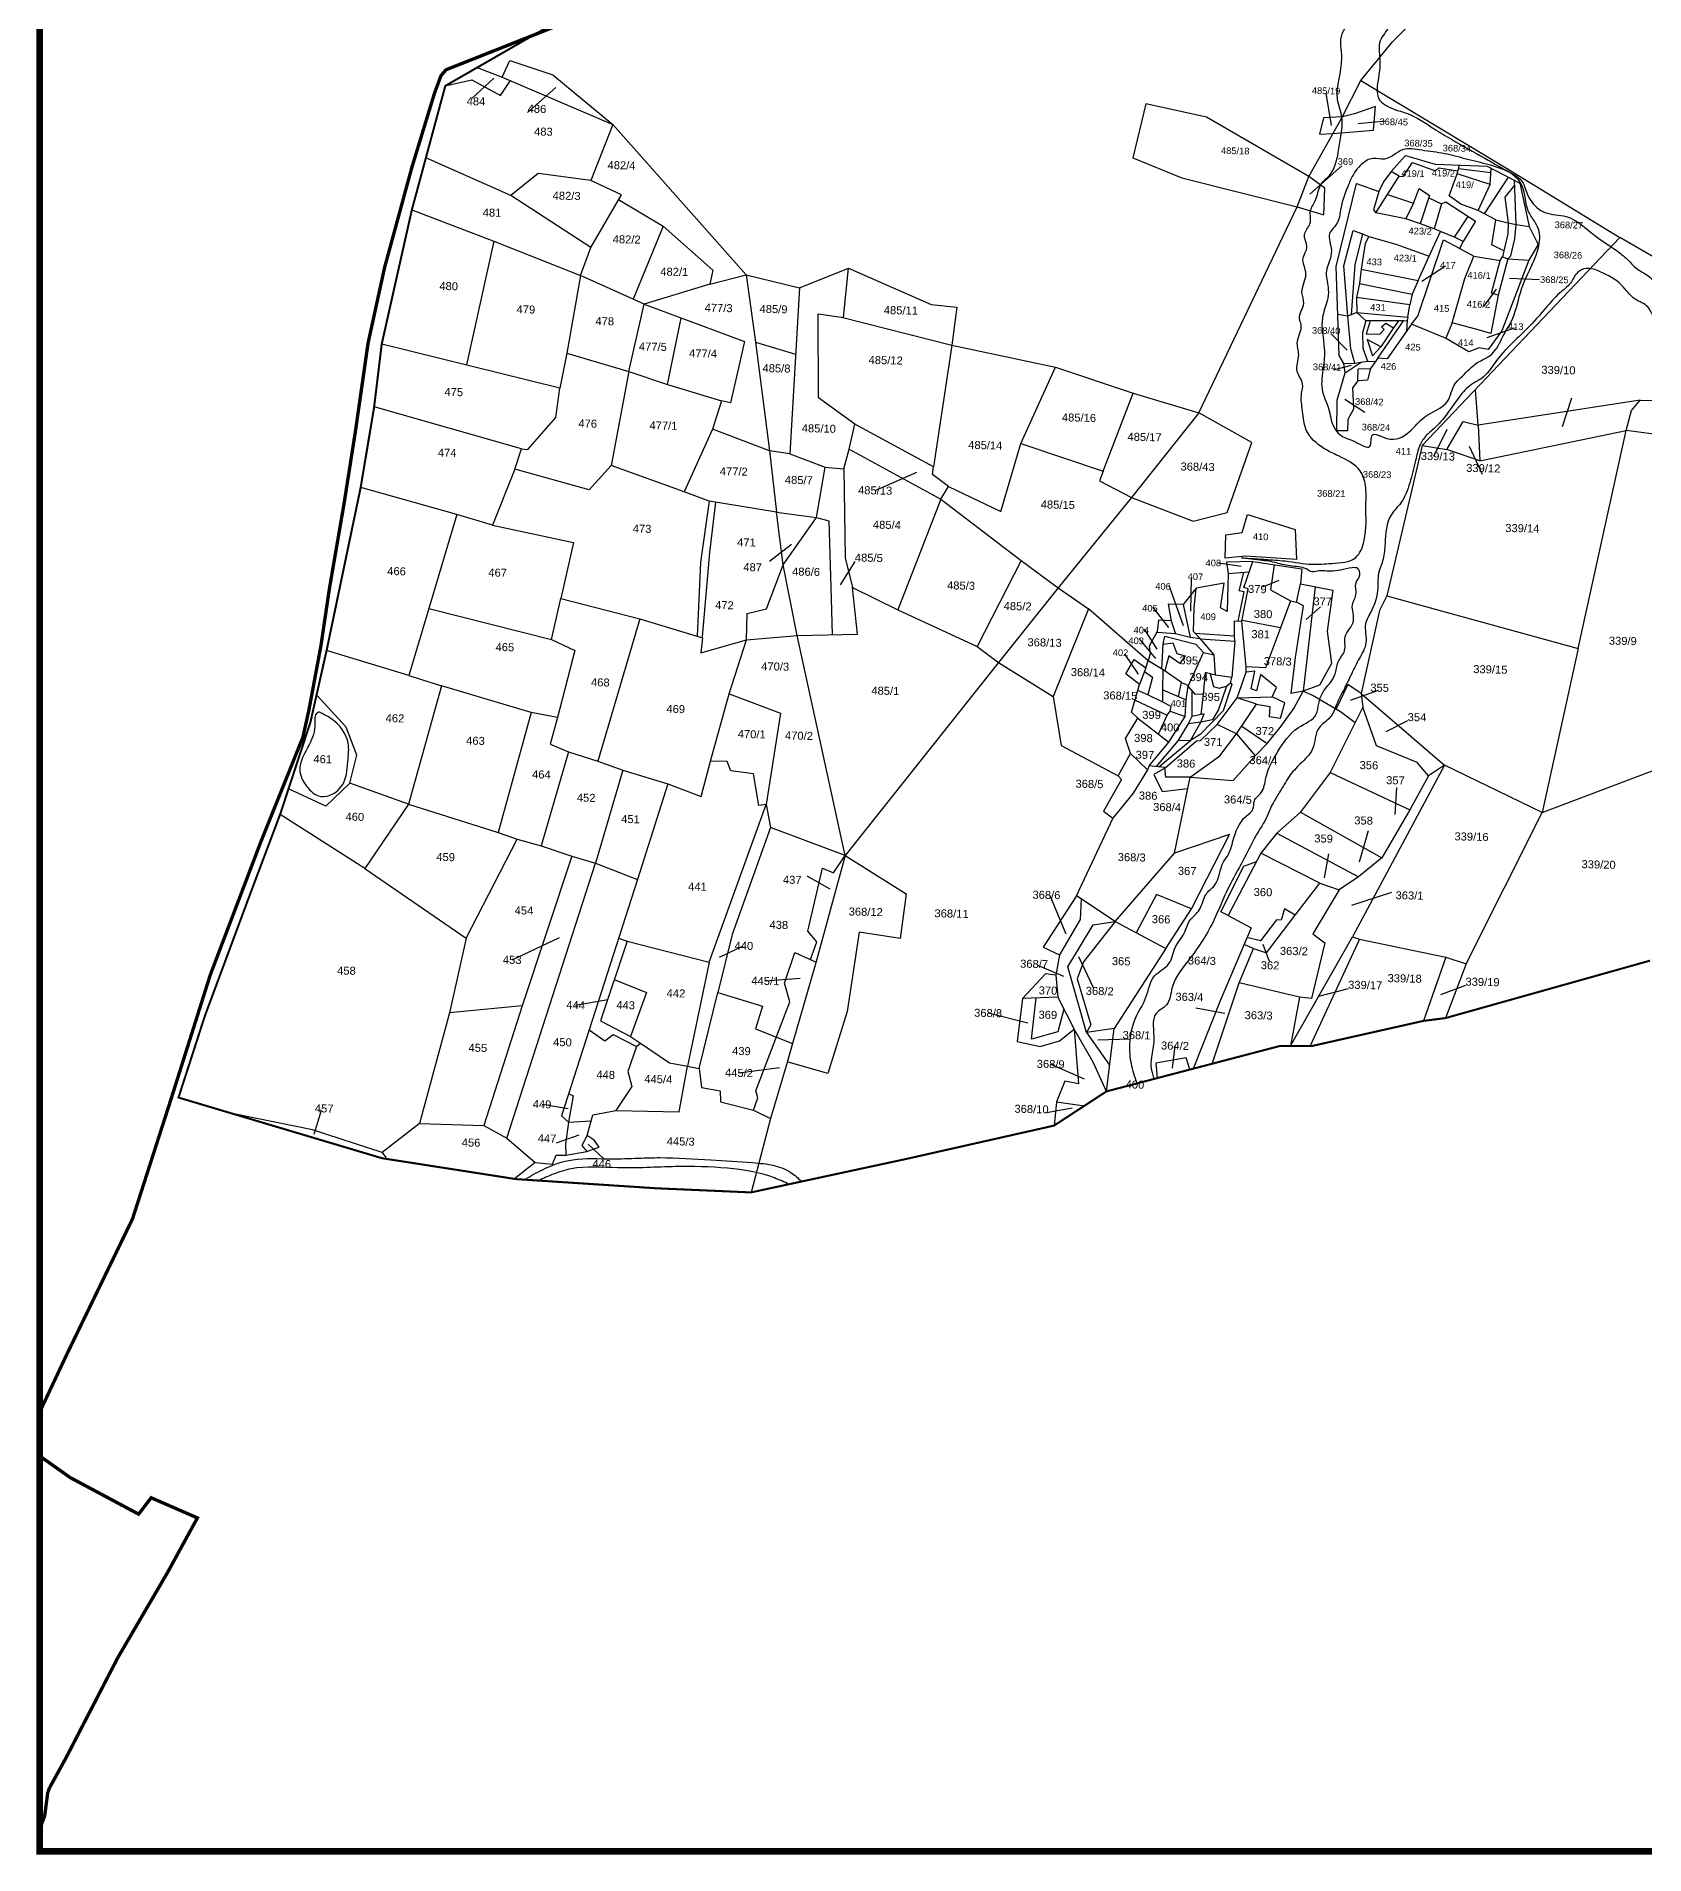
# Model space of a CAD drawing. Header units: millimetres. Extents: x 354375 to 360909, y 1837794 to 1846819.
# Drawn here: x 354375 to 356768, y 1837794 to 1840498 of the extents above; entities that cross this region are included whole.
import ezdxf
from ezdxf.enums import TextEntityAlignment as Align

# ---------------------------------------------------------------- set-up
doc = ezdxf.new("R2010")
doc.units = ezdxf.units.MM
for name, color, linetype in [('BND', 6, 'Continuous'), ('DIMENSION', 255, 'Continuous'), ('Plot', 7, 'Continuous'), ('ROADS', 50, 'Continuous'), ('STREAM', 130, 'Continuous')]:
    doc.layers.add(name, color=color, linetype=linetype)
doc.styles.get("Standard").update_dxf_attribs({"font": 'arial.ttf'})

msp = doc.modelspace()

# ---------------------------------------------------------------- linework, layer by layer
at = {"layer": 'BND', "lineweight": 30, "const_width": 3.03}
msp.add_lwpolyline([(356776, 1839123.5), (356471.5, 1839038), (356439, 1839033.9), (356272.8, 1838996.5), (356225.1, 1838996.5), (355966.9, 1838928.9), (355889.2, 1838878.1), (355670.2, 1838828.7), (355438.2, 1838778.7), (355298.1, 1838784.8), (355088.4, 1838798.5), (354889, 1838829.6), (354586.3, 1838919.8), (354625.6, 1839041.4), (354693.4, 1839223.9), (354737.4, 1839340.7), (354782.5, 1839477.7), (354806.7, 1839585), (354857.4, 1839827.4), (354877.4, 1839947.1), (354888.7, 1840040.7), (354933.5, 1840240.2), (354983.3, 1840424.7), (355339.4, 1840629.6)], dxfattribs=at)
at = {"layer": 'DIMENSION', "color": 0, "const_width": 10}
msp.add_lwpolyline([(354379.8, 1846813.9), (360903.6, 1846813.9), (360903.6, 1837798.6), (354379.8, 1837798.6)], close=True, dxfattribs=at)
at = {"layer": 'DIMENSION', "color": 0}
for points in [[(356345.4, 1840432.7), (356392.8, 1840490.1), (356431.5, 1840529.5), (356508.2, 1840588.4), (356619.4, 1840672.2)], [(356293.4, 1840414.1), (356301.3, 1840366)], [(356341.7, 1840368.7), (356382.1, 1840372.9)], [(356317.3, 1840305.6), (356269.8, 1840263.8)], [(356471.7, 1840156.7), (356436.4, 1840133.7)], [(356566.9, 1840138.5), (356611.3, 1840136.6)], [(356528.8, 1840096.5), (356547.5, 1840122.5)], [(356300.8, 1840056.5), (356325.3, 1840031.5)], [(356533.6, 1840050.5), (356574, 1840064.8)], [(356304.8, 1840002.5), (356331.6, 1840009.3)], [(356351.3, 1839939), (356321.7, 1839958.2)], [(356659, 1839960.3), (356645.4, 1839917.5)], [(356454, 1839873.9), (356474.1, 1839914)], [(356526.8, 1839846.5), (356507.4, 1839888.1)], [(356133.6, 1839715), (356167.3, 1839710.3)], [(356060, 1839681.8), (356081, 1839621.8)], [(356093.1, 1839692.2), (356092.1, 1839643.3)], [(356199.6, 1839679.4), (356224.3, 1839689.6)], [(356035.8, 1839649.4), (356059.2, 1839619.1)], [(356285.7, 1839649.7), (356264.4, 1839631)], [(356015.3, 1839602.7), (356040, 1839572.9)], [(356023.1, 1839616.8), (356042.1, 1839587)], [(355994.3, 1839579.1), (356014.2, 1839549.8)]]:
    msp.add_lwpolyline(points, dxfattribs=at)
at = {"layer": 'Plot'}
for points in [[(355030.5, 1840451.9), (355067.7, 1840437.9), (355079.1, 1840462.3), (355143.5, 1840441.3), (355232.4, 1840367.2), (355431.1, 1840143.7), (355510.1, 1840124.2), (355583.4, 1840153.8), (355706.1, 1840099.4), (355744.4, 1840095.7), (355737.2, 1840039), (355891.2, 1840006.1), (356006.9, 1839967.5), (356104.6, 1839938.4), (356004.3, 1839812.3), (355895, 1839677.9), (355806.2, 1839566.9), (355578.1, 1839280.1), (355534.7, 1839120.1), (355499.9, 1839000), (355491.9, 1838972.2), (355467.3, 1838888.7), (355438.2, 1838778.7)], [(354983.3, 1840424.7), (355022.6, 1840433.5), (355065.5, 1840410.5), (355080.3, 1840432.5)], [(355067.7, 1840437.9), (355232.4, 1840367.2)], [(355962.1, 1839851.4), (355956.8, 1839837.4), (356004.3, 1839812.3), (356096.2, 1839777.1), (356146.5, 1839790.3), (356183.6, 1839894.1), (356104.6, 1839938.4), (356250.7, 1840244.7), (356268.1, 1840289.7), (356317.5, 1840377.1), (356345.4, 1840432.7), (356562.5, 1840302.1), (356730.9, 1840199), (356436.8, 1839889.6), (356384.1, 1839666.3), (356373.3, 1839644.1), (356346.1, 1839520.7), (356348.5, 1839500.3), (356337.4, 1839477.9), (356300.1, 1839403.1), (356255.2, 1839343.9), (356220.7, 1839312.9), (356196.7, 1839283.4), (356148.4, 1839190.7), (356137.2, 1839195.9), (356171.6, 1839264.1), (356190.1, 1839270.8)], [(356268.1, 1840289.7), (356115.9, 1840378.2), (356025.5, 1840397.9), (356006.3, 1840317.5), (356079, 1840287.9), (356250.7, 1840244.7), (356290.7, 1840233), (356292.1, 1840272.8), (356268.1, 1840289.7)], [(356318.4, 1840378.8), (356289.8, 1840377.1), (356284, 1840352.7), (356304.4, 1840353.8), (356364.2, 1840358.8), (356367.5, 1840394.1), (356336.3, 1840382.9), (356318.4, 1840378.8)], [(355232.4, 1840367.2), (355199.7, 1840284), (355121.3, 1840294.6), (355080.8, 1840261.6), (354954.5, 1840317.9)], [(356411.9, 1840321.3), (356456, 1840308.1), (356533.6, 1840305.5), (356582.2, 1840280.1), (356596.3, 1840215.5), (356609.3, 1840188.7), (356595.5, 1840165.3), (356555.4, 1840060.4), (356535.3, 1840032.6), (356521.9, 1840035.1), (356506.3, 1840028.9), (356471.6, 1840049.6), (356420.9, 1840070.1), (356384.7, 1840018.5), (356371, 1840019.7), (356359.9, 1840004.2), (356355.3, 1839987.1), (356341.1, 1839986.2), (356341.6, 1840003.8), (356359.9, 1840004.2)], [(356390.5, 1840297.3), (356411.9, 1840321.3)], [(356320.5, 1840011.6), (356313.5, 1840023.8), (356308.7, 1840156.1), (356339.1, 1840279.5), (356372.3, 1840267.5), (356364.4, 1840240.3), (356367.9, 1840235.9), (356402.4, 1840290.6), (356390.5, 1840297.3), (356379.4, 1840281.9), (356372.3, 1840267.5)], [(356402.4, 1840290.6), (356408.8, 1840290), (356422.4, 1840310.7), (356456.9, 1840298.4), (356461.6, 1840302.9), (356490.1, 1840298.2)], [(356520.4, 1840239.1), (356494.3, 1840248.9), (356477.1, 1840261.4), (356489, 1840294.1)], [(356538.2, 1840278.2), (356489, 1840294.1), (356492.5, 1840306.9)], [(356491.1, 1840301.8), (356539.1, 1840296)], [(356546.6, 1840225.4), (356520.4, 1840239.1), (356538.2, 1840278.2), (356539.4, 1840302.4)], [(355199.8, 1840184.3), (355245.3, 1840262.7), (355199.7, 1840284)], [(356424, 1840250.1), (356432.5, 1840271.9), (356448, 1840261.7), (356433.8, 1840219.7)], [(356529.4, 1840234.4), (356565.5, 1840288.8)], [(356574.4, 1840277), (356559.8, 1840259.2), (356564.9, 1840221.1), (356576.7, 1840218.4)], [(356576.7, 1840218.4), (356574.2, 1840284.3)], [(354933.5, 1840240.2), (355055.4, 1840193.7), (355184.3, 1840142.9), (355199.8, 1840184.3), (355080.8, 1840261.6)], [(355241.2, 1840255.6), (355307.4, 1840216.2), (355262.8, 1840107.2), (355184.3, 1840142.9)], [(356385.2, 1840263.3), (356424, 1840250.1), (356412.7, 1840226.8)], [(356446.8, 1840258), (356465.4, 1840249.5), (356454.6, 1840211.9)], [(356465.4, 1840249.5), (356472.1, 1840252.2), (356516.3, 1840223.4), (356497.7, 1840193.4)], [(355307.4, 1840216.2), (355381.6, 1840150.4), (355376.7, 1840129.6), (355431.1, 1840143.7)], [(356326, 1840082), (356320.2, 1840157), (356334.2, 1840209.8), (356348.1, 1840204.4), (356357.6, 1840200.8), (356397.8, 1840189.3), (356447.4, 1840171.5), (356464, 1840207.9), (356454.6, 1840211.9), (356434.6, 1840219.4), (356412.7, 1840226.8), (356367.9, 1840235.9)], [(356485, 1840199.6), (356505.2, 1840230.6)], [(356558.5, 1840179.2), (356540.5, 1840188.3), (356546.6, 1840225.4), (356564.9, 1840221.1)], [(356564.9, 1840221.1), (356564.2, 1840204.5), (356558.5, 1840179.2), (356556.2, 1840170.4)], [(356564.3, 1840167.6), (356568.9, 1840171.9), (356574.8, 1840197.3), (356576.7, 1840218.4), (356596.3, 1840215.5)], [(355055.4, 1840193.7), (355014.6, 1840009.6)], [(356357.6, 1840200.8), (356351.9, 1840190.1), (356346.3, 1840152), (356343.8, 1840131), (356338.9, 1840109.7), (356339.6, 1840087.8), (356326, 1840082)], [(356348.1, 1840204.4), (356336.8, 1840158.3), (356331.1, 1840084.2)], [(356420.9, 1840070.1), (356430.2, 1840082.1), (356468.8, 1840195.9), (356492.8, 1840182.7), (356497.7, 1840193.4), (356485.8, 1840199.3), (356464, 1840207.9)], [(357898.7, 1839478.5), (357792.3, 1839546.6), (357592.6, 1839669.1), (357420.9, 1839777.9), (357229.2, 1839890.4), (356983, 1840043.2), (356816.7, 1840149.6), (356730.9, 1840199)], [(356431, 1840135.1), (356447.4, 1840171.5)], [(356481.6, 1840072.2), (356500.3, 1840138.2), (356513.5, 1840171.5)], [(356492.8, 1840182.7), (356513.5, 1840171.5), (356552.8, 1840164.8), (356556.2, 1840170.4), (356564.3, 1840167.6), (356549.8, 1840113.3), (356540.1, 1840116.4), (356552.8, 1840164.8)], [(356564.3, 1840167.6), (356595.5, 1840165.3)], [(355184.3, 1840142.9), (355164.1, 1840027.3), (355153.9, 1839975.1)], [(355431.1, 1840143.7), (355444.7, 1840043.4), (355465.9, 1839881.8), (355381.1, 1839914.1)], [(355496, 1839877.3), (355548.7, 1839857.3), (355576.1, 1839855), (355584.4, 1839884.1), (355592.8, 1839921.7), (355538.5, 1839960.6), (355538.2, 1840085.8), (355575.7, 1840080.4), (355583.4, 1840153.8)], [(356346.3, 1840152), (356431, 1840135.1), (356422.1, 1840114.7)], [(355376.7, 1840129.6), (355279.3, 1840099.8), (355262.8, 1840107.2)], [(355510.1, 1840124.2), (355496, 1839877.3), (355465.9, 1839881.8)], [(356415.6, 1840080.7), (356418.3, 1840099.2), (356338.9, 1840109.7)], [(356343.8, 1840131), (356422.1, 1840114.7), (356418.3, 1840099.2)], [(356549.8, 1840113.3), (356538.8, 1840056.5), (356522.1, 1840061.1), (356481.6, 1840072.2), (356472.3, 1840049.3)], [(355279.3, 1840099.8), (355428.6, 1840044.5), (355407.7, 1839953.2), (355394.4, 1839956), (355381.1, 1839914.1), (355338.9, 1839820.9), (355229.9, 1839859.8), (355197.3, 1839823.6), (355086.6, 1839854.7), (355053.3, 1839771.5), (355000.5, 1839787.3), (354857.4, 1839827.4)], [(355164.1, 1840027.3), (355256.3, 1840000), (355279.3, 1840099.8)], [(355256.3, 1840000), (355314, 1839980.7), (355334.4, 1840079.4)], [(355572.9, 1840080.8), (355737.2, 1840039)], [(356336.8, 1840012.4), (356330.8, 1840033.5), (356326, 1840082), (356311.3, 1840084.5)], [(356339.6, 1840087.8), (356352.9, 1840075.3), (356348, 1840057.2), (356348.7, 1840034.6), (356355.5, 1840015.3)], [(356339.6, 1840087.8), (356415.6, 1840080.7), (356414.3, 1840075.9)], [(356409.1, 1840075.2), (356352.9, 1840075.3)], [(356359.4, 1840075.3), (356353.5, 1840055.3), (356374.5, 1840056.1), (356380.1, 1840062.3), (356376.4, 1840066.5), (356382.9, 1840071.5), (356394.2, 1840064.6)], [(356401.7, 1840075.2), (356394.2, 1840064.6), (356375.5, 1840036.5), (356355.1, 1840047.3), (356363, 1840023.1), (356375.5, 1840036.5)], [(356371, 1840019.7), (356409.1, 1840075.2), (356414.3, 1840075.9), (356413.6, 1840059.7)], [(355096.9, 1839884.6), (355106.2, 1839883.7), (355147.6, 1839931.5), (355153.9, 1839975.1), (354888.7, 1840040.7)], [(355444.7, 1840043.4), (355504.5, 1840025.8)], [(355737.2, 1840039), (355709.7, 1839858.1), (355592.8, 1839921.7)], [(355256.3, 1840000), (355229.9, 1839859.8)], [(355731.9, 1839828.8), (355810, 1839791.5), (355839.8, 1839892.5), (355891.2, 1840006.1)], [(356341.1, 1839986.2), (356333.3, 1839975.7), (356334.8, 1839943.6), (356326.3, 1839928.6), (356325.9, 1839911.7), (356309.9, 1839911.8), (356310.3, 1839957.1), (356322.4, 1839997.7), (356320.5, 1840011.6), (356336.8, 1840012.4), (356355.5, 1840015.3), (356367.5, 1840014.8)], [(356322.4, 1839997.7), (356346.1, 1840013.9)], [(355314, 1839980.7), (355394.4, 1839956)], [(356436.8, 1839889.6), (356473.4, 1839884), (356498, 1839925.6), (356520.3, 1839920), (356516.1, 1839973)], [(355086.6, 1839854.7), (355096.9, 1839884.6), (354877.4, 1839947.1)], [(355839.8, 1839892.5), (355962.1, 1839851.4), (356006.9, 1839967.5)], [(356522.6, 1839866.8), (356740.5, 1839912.2), (356748.5, 1839941.8), (356761.1, 1839957), (356520.3, 1839920)], [(356761.1, 1839957), (356888.5, 1839955.7), (356949.7, 1839948.4), (356901, 1839924.1), (356896.9, 1839884.3), (356884.9, 1839871.3), (356862.7, 1839885.5), (356869.8, 1839895.6), (356888.5, 1839955.7)], [(356520.3, 1839920), (356522.6, 1839866.8), (356473.4, 1839884)], [(356384.1, 1839666.3), (356669.2, 1839588), (356740.5, 1839912.2)], [(356869.8, 1839895.6), (356816.6, 1839891.6), (356800.4, 1839904.1), (356740.5, 1839912.2)], [(355465.9, 1839881.8), (355476.3, 1839790.7), (355535.6, 1839782.8), (355548.7, 1839857.3)], [(355584.4, 1839884.1), (355720.8, 1839809.9), (355731.9, 1839828.8), (355708.1, 1839846.7), (355709.7, 1839858.1)], [(356615.3, 1839343.7), (356794.9, 1839411.7), (356826.2, 1839797.8), (356833.1, 1839845.2), (356823.1, 1839856.9), (356862.7, 1839885.5)], [(355576.1, 1839855), (355578.5, 1839722.8), (355589.4, 1839678.7)], [(355506.9, 1839607.3), (355485.9, 1839712.1), (355476.3, 1839790.7), (355375.7, 1839806.9), (355338.9, 1839820.9)], [(355375.7, 1839806.9), (355362.8, 1839716.1), (355358, 1839606.2)], [(355720.8, 1839809.9), (355656.9, 1839645.2)], [(355720.8, 1839809.9), (355840.3, 1839718.8), (355774.5, 1839590.6)], [(355000.5, 1839787.3), (354958.7, 1839647.1), (354929, 1839547.8), (354806.7, 1839585)], [(355166.5, 1839434.1), (355210.2, 1839420), (355247.3, 1839406.8), (355314.5, 1839386.3), (355364, 1839367.5), (355377.7, 1839420.3), (355405.6, 1839520.5), (355431.3, 1839600.7), (355432.5, 1839639.9), (355461.2, 1839646.7), (355485.9, 1839712.1), (355535.6, 1839782.8), (355554.1, 1839777.8), (355557.5, 1839661.5), (355558.7, 1839608.4)], [(355366, 1839605.3), (355377, 1839730.4), (355385.7, 1839805.3)], [(356143.8, 1839722.1), (356144.8, 1839756.9), (356168.9, 1839760.2), (356176.9, 1839787), (356247.8, 1839764.7), (356249.7, 1839720.2), (356174.1, 1839725.2), (356143.8, 1839722.1)], [(355053.3, 1839771.5), (355173.9, 1839745.5), (355155, 1839662), (355272.8, 1839632.1), (355365.8, 1839603.8), (355363.4, 1839581.4), (355431.3, 1839600.7), (355506.9, 1839607.3), (355596.5, 1839609.2), (355589.4, 1839678.7), (355656.9, 1839645.2), (355774.5, 1839590.6), (355806.2, 1839566.9)], [(355840.3, 1839718.8), (355895, 1839677.9)], [(356098.8, 1839610.8), (356157.5, 1839606.5), (356157.5, 1839628.9), (356168.7, 1839628.5), (356177.7, 1839676.8), (356171.7, 1839678.7), (356184.8, 1839717), (356145.8, 1839716.3), (356148, 1839699.4), (356146.6, 1839642.8), (356136.9, 1839648.3), (356142.1, 1839685.1), (356100.6, 1839677.5)], [(356148, 1839699.4), (356179.5, 1839701.6)], [(356163.1, 1839628.7), (356171.8, 1839672.2), (356164.6, 1839673.4), (356171.7, 1839701)], [(356184.8, 1839717), (356258, 1839706.2), (356255.8, 1839684), (356303.8, 1839674.4), (356295.6, 1839613.4), (356301.8, 1839565.6), (356284.2, 1839533.2), (356259.6, 1839524.4)], [(356216.8, 1839712.2), (356211.4, 1839674.9), (356241, 1839658.5), (356249.9, 1839656.7)], [(355895, 1839677.9), (355940.3, 1839646.8)], [(356030.6, 1839413.2), (356060.1, 1839448.6), (356084, 1839486.4), (356085.5, 1839511.6), (356088.7, 1839532), (356111.3, 1839581.7), (356127.3, 1839578.6), (356106.8, 1839602.3), (356096.6, 1839613.2), (356097.6, 1839648.5), (356100.6, 1839677.5), (356081, 1839653.4), (356058.8, 1839653.9), (356063.6, 1839629.1), (356044.6, 1839630.1), (356042.7, 1839613), (356030.8, 1839591.1), (356032.2, 1839580), (356029.1, 1839569.5)], [(356259.6, 1839524.4), (356241.7, 1839521.1), (356248.5, 1839574.5), (356260.2, 1839651.4), (356249.9, 1839656.7), (356255.8, 1839684)], [(356277.6, 1839679.6), (356259.6, 1839524.4)], [(354958.7, 1839647.1), (355141.5, 1839601.1), (355155, 1839662)], [(356003.1, 1839431.7), (355995.2, 1839454), (356013.8, 1839484.3), (356004.4, 1839493.1), (356016.4, 1839534.4), (355995.8, 1839550), (356008.5, 1839571.5), (356025.8, 1839558.9), (356029.1, 1839569.5), (355940.3, 1839646.8), (355887.9, 1839516.3)], [(356081, 1839653.4), (356091.7, 1839604.2)], [(356241, 1839658.5), (356226.3, 1839618.7), (356168.9, 1839629.4)], [(355272.8, 1839632.1), (355210.2, 1839420)], [(356053.9, 1839409.8), (356101.3, 1839450.2), (356107, 1839451.1), (356131.6, 1839474.8), (356161.4, 1839514.4), (356175, 1839552.8), (356175.2, 1839560.4), (356168.7, 1839628.5)], [(356063.6, 1839629.1), (356070, 1839609.8)], [(356226.3, 1839618.7), (356203.9, 1839559.1), (356175.2, 1839560.4)], [(355141.5, 1839601.1), (355176, 1839584.9), (355150.2, 1839485.2), (355111.1, 1839492.7), (354977.5, 1839532.4)], [(355578.1, 1839280.1), (355506.9, 1839607.3)], [(356106.8, 1839602.3), (356091.7, 1839604.2), (356070, 1839609.8), (356041.8, 1839611.4)], [(356049.3, 1839557.2), (356051.3, 1839594.1), (356066, 1839596.1), (356071.9, 1839580.2), (356084.3, 1839577.1), (356076.2, 1839565.6), (356060.1, 1839576.9), (356053.7, 1839554.4)], [(356051.3, 1839594.1), (356053.8, 1839606.3), (356100, 1839594.3), (356111.3, 1839581.7)], [(356106.8, 1839602.3), (356157.9, 1839598.6), (356157.5, 1839606.5)], [(356157.9, 1839598.6), (356153.8, 1839544.5), (356129.1, 1839548.2), (356127.3, 1839578.6)], [(355806.2, 1839566.9), (355887.9, 1839516.3), (355899.5, 1839443.5), (355984.5, 1839398.5), (355989.3, 1839392.7), (355962.5, 1839346), (355976.8, 1839335.6), (355921.6, 1839218.2), (355872.8, 1839143.7), (355897.4, 1839132), (355892, 1839102.1), (355876.5, 1839103.7), (355842.4, 1839067), (355834.1, 1839003.3), (355868.2, 1838995.6), (355897, 1839004.3), (355918.9, 1839021.5), (355925.3, 1838940.2), (355905.2, 1838944.3), (355892.6, 1838913.3), (355934.3, 1838907.6)], [(356050.9, 1839507.9), (356051.1, 1839526.2), (356051.3, 1839556), (356029.1, 1839569.5)], [(356669.2, 1839588), (356615.3, 1839343.7)], [(354929, 1839547.8), (354977.5, 1839532.4), (354928.3, 1839356.1), (354841.2, 1839387.7), (354805.7, 1839353.4), (354750, 1839378.9)], [(356023.7, 1839553.4), (356035.5, 1839545.3), (356028.7, 1839518.8), (356013.7, 1839525.3)], [(356025.8, 1839558.9), (356016.4, 1839534.4)], [(356078.9, 1839537.4), (356051.3, 1839556)], [(356074.3, 1839516.3), (356078.9, 1839537.4), (356089, 1839532.8)], [(356129.1, 1839548.2), (356114.2, 1839552.1), (356111.1, 1839519.8), (356099.6, 1839519.2), (356088.7, 1839532)], [(356151.9, 1839536.6), (356153.7, 1839534.3), (356140.6, 1839495.3), (356106.6, 1839459.9), (356092.2, 1839451)], [(356121.6, 1839550.1), (356126.4, 1839531.4), (356135, 1839528.6), (356145.8, 1839531.8), (356151.9, 1839536.6), (356153.8, 1839544.5)], [(356161.4, 1839514.4), (356213.6, 1839515.8), (356220.2, 1839529.7), (356196.3, 1839549.2), (356190.3, 1839524.8), (356182.6, 1839527.9), (356187.7, 1839554), (356175, 1839552.8)], [(354841.2, 1839387.7), (354851.7, 1839429.3), (354835.9, 1839470.9), (354791.8, 1839518.8)], [(355405.6, 1839520.5), (355482.1, 1839491.5), (355460.6, 1839355.8)], [(356009.6, 1839511), (356057.2, 1839488.8), (356062, 1839494.5), (356063.4, 1839501.7), (356050.9, 1839507.9), (356028.8, 1839519)], [(356094.1, 1839525.6), (356093.9, 1839486.8), (356088.8, 1839475.6), (356073.5, 1839450.2), (356041.1, 1839412.1)], [(356051.1, 1839526.2), (356085.5, 1839511.6)], [(356091.7, 1839396.2), (356155.8, 1839391.5), (356188.4, 1839428.2), (356206.3, 1839446.3), (356225.6, 1839470.1), (356245.7, 1839498.7), (356259.6, 1839524.4), (356274.5, 1839517.8), (356315.2, 1839494.3), (356337.4, 1839477.9)], [(356145.8, 1839531.8), (356134, 1839497.2), (356124.9, 1839481.6), (356107.3, 1839478.4)], [(356111.1, 1839519.8), (356107.5, 1839489.5)], [(356160.6, 1839461), (356190.5, 1839504.9), (356161.4, 1839514.4)], [(356190.5, 1839504.9), (356210, 1839501.5), (356209.3, 1839486.4), (356226.3, 1839484), (356232.5, 1839507.1), (356213.7, 1839516.1)], [(356346.1, 1839520.7), (356326.4, 1839534), (356308.7, 1839498)], [(356346.1, 1839520.7), (356470, 1839414.2)], [(355111.1, 1839492.7), (355062.2, 1839314.3)], [(355150.2, 1839485.2), (355139.2, 1839445.6), (355166.5, 1839434.1), (355125.9, 1839294.2)], [(356013.8, 1839484.3), (356060.1, 1839448.6)], [(356044.7, 1839460.5), (356057.2, 1839488.8)], [(356062, 1839494.5), (356084, 1839486.4)], [(356107.3, 1839478.4), (356112.5, 1839490.5), (356093.9, 1839486.8)], [(356470, 1839414.2), (356446.3, 1839398.6), (356429.5, 1839418.3), (356369.1, 1839443), (356348.5, 1839500.3)], [(356092.2, 1839451), (356107.3, 1839478.4), (356088.8, 1839475.6)], [(356091.7, 1839396.2), (356135.9, 1839428.2), (356160.6, 1839461), (356131.6, 1839474.8)], [(356160.6, 1839461), (356188.4, 1839428.2)], [(356168.3, 1839472.3), (356206.3, 1839446.3)], [(355984.5, 1839398.5), (356003.1, 1839431.7), (356028.3, 1839407.4)], [(356045.1, 1839411.6), (356092.2, 1839451), (356073.5, 1839450.2)], [(355247.3, 1839406.8), (355206.8, 1839268.6)], [(355460.6, 1839355.8), (355449.9, 1839354.1), (355441.9, 1839401.5), (355408.2, 1839405.9), (355402.5, 1839419.7), (355377.7, 1839420.3)], [(355979.8, 1839181.5), (356068.2, 1839283.2), (356091.7, 1839396.2), (356055.2, 1839396.4), (356053.8, 1839410.7), (356030.6, 1839413.2), (356028.3, 1839407.4), (356006.6, 1839372.6), (355976.8, 1839335.6)], [(356053.9, 1839409.8), (356037.6, 1839400.3), (356050.2, 1839375.2), (356088.2, 1839379.4)], [(356300.1, 1839403.1), (356418.6, 1839347.7)], [(356502.3, 1839118.5), (356615.3, 1839343.7), (356470, 1839414.2), (356333, 1839158.8)], [(355314.5, 1839386.3), (355269.2, 1839244)], [(356446.3, 1839398.6), (356418.6, 1839347.7), (356376.6, 1839276.3), (356341.9, 1839248), (356313.5, 1839228.7)], [(354928.3, 1839356.1), (354863.6, 1839260.3), (354737.4, 1839340.7)], [(354928.3, 1839356.1), (355062.2, 1839314.3), (355090.2, 1839304), (355125.9, 1839294.2), (355171.5, 1839279), (355206.7, 1839268.7), (355269.2, 1839244), (355156.1, 1838892.5), (355166.8, 1838883), (355162.2, 1838850.5), (355162.5, 1838834.1)], [(355375.7, 1839121.2), (355460.6, 1839355.8), (355467.3, 1839321.6)], [(355526.8, 1839125), (355536, 1839151.4), (355522.9, 1839167.4), (355544.8, 1839260.8), (355560.7, 1839253.9), (355578.1, 1839280.1), (355467.3, 1839321.6), (355410, 1839162.5), (355389, 1839076.1)], [(356255.7, 1839344.2), (356376.6, 1839276.3)], [(355014.3, 1839156.9), (355090.2, 1839304)], [(356093.6, 1839200.7), (356150.3, 1839310.9), (356068.2, 1839283.2)], [(356220.7, 1839312.9), (356341.9, 1839248)], [(355171.5, 1839279), (355097.5, 1839056.1), (354989.5, 1839045.6)], [(355074.8, 1838859.2), (355206.7, 1839268.7)], [(355578.1, 1839280.1), (355668.9, 1839223), (355660.2, 1839156.5), (355598.9, 1839165.6), (355581.1, 1839047.6), (355552.3, 1838955.8), (355492.1, 1838973)], [(356247.8, 1839190.9), (356284.4, 1839238.5), (356196.7, 1839283.4)], [(354863.6, 1839260.3), (355014.3, 1839156.9), (354989.5, 1839045.6), (354944.8, 1838881), (354889.5, 1838838.2), (354895, 1838830.5)], [(355929.6, 1839215.3), (355928, 1839184.8), (355897.4, 1839132)], [(355937.5, 1839016.4), (355909.7, 1839114.2), (355947.3, 1839176.6), (355979.8, 1839181.5), (355922.5, 1839220.1)], [(356055.2, 1839141.7), (356093.6, 1839200.7), (356041.6, 1839221.9), (356011.4, 1839164.8)], [(356284.4, 1839238.5), (356313.5, 1839228.7), (356274.3, 1839163.2), (356292.1, 1839150.2), (356272.3, 1839067), (356254.2, 1839069), (356164.6, 1839090.3)], [(356148.4, 1839190.7), (356182.2, 1839172.3), (356136.2, 1839063.5), (356096, 1838962.7)], [(356185.7, 1839141.4), (356205.1, 1839135.2), (356247.8, 1839190.9), (356232.2, 1839200.3), (356227, 1839183.9), (356220.3, 1839184), (356196.1, 1839152.7), (356176.1, 1839157.9)], [(355979.8, 1839181.5), (355933.1, 1839121.8), (355923.3, 1839096.2), (355944, 1839028.1), (355937.5, 1839016.4)], [(355979.8, 1839181.5), (356055.2, 1839141.7), (355978.4, 1839022.3)], [(356254.2, 1839069), (356241.1, 1838996.5), (356333, 1839158.8), (356343.6, 1839155.6), (356270.4, 1838996.5)], [(355253.9, 1839152.6), (355214.3, 1839034.1), (355259, 1839010.4), (355273.7, 1839000.6), (355317.1, 1838971.5), (355343.9, 1838966.7)], [(355241.1, 1839156.7), (355253.9, 1839152.6), (355375.7, 1839121.2), (355343.9, 1838966.7)], [(355442.1, 1838901.2), (355448.2, 1838919.3), (355445.4, 1838929.6), (355496, 1839062.2), (355488.2, 1839089.8), (355503.5, 1839135.6), (355535.1, 1839121.3)], [(356124.6, 1838970.2), (356164.6, 1839090.3), (356185.7, 1839141.4), (356171.6, 1839147.4)], [(356343.6, 1839155.6), (356471.9, 1839128.4), (356439, 1839033.9)], [(356471.9, 1839128.4), (356502.3, 1839118.5), (356471.5, 1839038)], [(355234.8, 1839095.6), (355282.7, 1839075.9), (355259, 1839010.4)], [(355892, 1839102.1), (355894.7, 1839069.2), (355842.4, 1839067)], [(355097.5, 1839056.1), (355040.8, 1838878.2)], [(355361.2, 1838962.8), (355389, 1839076.1), (355455.1, 1839055.6), (355444.8, 1839021.9), (355499.9, 1839000)], [(355903.7, 1839051.5), (355894.8, 1839017.5), (355855.4, 1839006.6), (355862.5, 1839067.9)], [(355894.7, 1839069.2), (355918.9, 1839021.5)], [(355197.4, 1839020.7), (355220.5, 1839004.2), (355233.1, 1839013.6), (355267.6, 1838995.8), (355273.7, 1839000.6)], [(355267.6, 1838995.8), (355255.1, 1838958.4), (355261, 1838936.4), (355237.1, 1838900.7)], [(355966.9, 1838928.9), (355947.4, 1838972.4), (355918.9, 1839021.5)], [(355966.9, 1838928.9), (355978.4, 1839022.3), (355937.5, 1839016.4), (355971.7, 1838967.8)], [(356091, 1838961.4), (356085.7, 1838978.9), (356040.6, 1838971.1), (356042.4, 1838948.6)], [(355194.2, 1838863.6), (355202.8, 1838894), (355237.1, 1838900.7), (355331.1, 1838898.7), (355343.9, 1838966.7), (355361.2, 1838962.8), (355364.3, 1838934.9), (355392.5, 1838930), (355392.8, 1838913.6), (355442.1, 1838901.2), (355467.3, 1838888.7)], [(355166.8, 1838925.6), (355173.7, 1838922.5), (355166.8, 1838883), (355200.3, 1838885.2)], [(354889.5, 1838838.2), (354785.5, 1838871.6), (354670.9, 1838895)], [(355892.6, 1838913.3), (355889.2, 1838878.1)], [(354944.8, 1838881), (355040.8, 1838878.2), (355074.8, 1838859.2), (355116.9, 1838823.1), (355086.5, 1838798.7)], [(355116.9, 1838823.1), (355142.8, 1838820.7), (355148.2, 1838834.3), (355162.5, 1838834.1), (355193.8, 1838839.6), (355212.2, 1838845.9), (355204.9, 1838856.4), (355194.2, 1838863.6), (355186.6, 1838848.3), (355193.8, 1838839.6)]]:
    msp.add_lwpolyline(points, dxfattribs=at)
at = {"layer": 'Plot', "color": 0}
for points in [[(355023.3, 1840406.2), (355055.7, 1840436.3)], [(355148, 1840422.1), (355105.7, 1840384.9)], [(355622.9, 1839823), (355684.8, 1839850.1)], [(355465.7, 1839717.9), (355498.6, 1839742.8)], [(355592.6, 1839717.3), (355570.7, 1839682.5)], [(356371.3, 1839525.3), (356329.5, 1839510.3)], [(356415.1, 1839480), (356382.6, 1839463.9)], [(356398.9, 1839380.8), (356396.4, 1839340.7)], [(356356.6, 1839316.7), (356343, 1839270)], [(356297.7, 1839282.6), (356290.8, 1839246.5)], [(355521.2, 1839249.5), (355555.3, 1839230.4)], [(355882.7, 1839220.5), (355906.4, 1839163.2)], [(356391.4, 1839224.8), (356331.8, 1839205.7)], [(355082.9, 1839124.7), (355153.4, 1839157.8)], [(355425.9, 1839145), (355391, 1839128.2)], [(356209.8, 1839122), (356200.5, 1839147.7)], [(355864.3, 1839116.7), (355864.3, 1839116.7), (355903, 1839100.6)], [(355948.2, 1839081.8), (355926.1, 1839129.3)], [(355459.5, 1839093.3), (355511.5, 1839097.4)], [(356326.5, 1839081.7), (356282.8, 1839070.2)], [(356501.1, 1839086.4), (356464.2, 1839072.5)], [(355177.2, 1839057.4), (355224.9, 1839065.8)], [(356100, 1839053.2), (356143.4, 1839045.5)], [(355791, 1839045.6), (355850.2, 1839031.1)], [(356002.6, 1839006.6), (355954.3, 1839005.1)], [(356069, 1838996.9), (356064.7, 1838963.7)], [(355884.1, 1838969.6), (355934, 1838947.7)], [(355420.3, 1838956.5), (355480.5, 1838964.5)], [(354798.7, 1838900.7), (354787.8, 1838865)], [(355127.3, 1838909.9), (355166, 1838903.5)], [(355875.5, 1838897.2), (355915.9, 1838904.7)], [(355148.6, 1838852.4), (355182.6, 1838864.4)], [(355196, 1838850.5), (355219.4, 1838828.8)]]:
    msp.add_lwpolyline(points, dxfattribs=at)
at = {"layer": 'ROADS', "color": 40, "const_width": 5}
for points in [[(355147.9, 1840513.4), (354984.4, 1840448.7), (354977, 1840440.2), (354967.4, 1840414.4), (354933.7, 1840304), (354893, 1840154.7), (354868.3, 1840041.7), (354849.9, 1839913), (354832.4, 1839801.8), (354811, 1839677.8), (354798.2, 1839591.7), (354780.4, 1839496.5), (354771.4, 1839455.8), (354708.9, 1839300.4), (354633.6, 1839102.3), (354575.8, 1838919.4), (354517.9, 1838739.4), (354420.7, 1838539), (354379.8, 1838452)], [(354379.8, 1838386.6), (354425, 1838354.6), (354527, 1838300.1), (354545.6, 1838324.5), (354614.4, 1838294.5), (354570.3, 1838213.8), (354496, 1838086.6), (354418.9, 1837937.6), (354394.2, 1837892.6), (354391.7, 1837885.6), (354387.2, 1837851.4), (354379.8, 1837831.6)]]:
    msp.add_lwpolyline(points, dxfattribs=at)
at = {"layer": 'STREAM'}
for points in [[(356355.7, 1842084.7), (356350.8, 1842031.9), (356352.8, 1842009), (356351, 1841979.6), (356363.3, 1841941.2), (356362.1, 1841880.1), (356366.4, 1841859.7), (356367.9, 1841827.1), (356378.6, 1841796), (356374.9, 1841738.2), (356382.1, 1841694.1), (356384.2, 1841640.2), (356381.4, 1841610), (356391.7, 1841577.2), (356391.4, 1841534.8), (356402.1, 1841477.1), (356398.5, 1841437.6), (356404.4, 1841403.4), (356400.7, 1841375.1), (356410.6, 1841338.3), (356405.8, 1841299.5), (356412, 1841268.1), (356405.8, 1841237.8), (356416.4, 1841190.4), (356412.7, 1841148.7), (356419.5, 1841112.6), (356415.5, 1841068.9), (356420.4, 1841048.8), (356415.9, 1841012.2), (356420, 1840950.5), (356419, 1840916.4), (356420.3, 1840890.4), (356410.1, 1840851.4), (356414.7, 1840800.9), (356408.8, 1840767.9), (356412.7, 1840733.1), (356404.1, 1840690.3), (356408.3, 1840653.9), (356398, 1840620.7), (356402.4, 1840579.9), (356390.9, 1840548.3), (356387, 1840512.8), (356374.4, 1840491.8), (356373.8, 1840465.2), (356372, 1840437.4), (356372.9, 1840404.6), (356385.2, 1840394.3), (356415.1, 1840383.4), (356454.7, 1840360.9), (356480.4, 1840345.3), (356529.9, 1840317.1), (356562.8, 1840298.7), (356587.1, 1840280.1), (356591.9, 1840267.1), (356604.6, 1840246.6), (356619.5, 1840236.4), (356650.9, 1840230.4), (356694, 1840202), (356725.4, 1840180.2), (356742.3, 1840166.4), (356759.1, 1840150.8), (356775, 1840140.8), (356792.4, 1840118.7), (356820.1, 1840105.3), (356839.7, 1840088.5), (356846.3, 1840086.6), (356860.5, 1840070.4), (356876.8, 1840064.7), (356886.2, 1840047.7), (356938.6, 1840032.1), (356956.1, 1840019.3), (356970, 1840007.1), (356988.3, 1839990.8), (357007.1, 1839981.5), (357035.5, 1839962.8), (357060.1, 1839950.8), (357078.1, 1839944.2), (357103.1, 1839921.8), (357122.8, 1839912.1), (357140.7, 1839898.5), (357160.9, 1839891.4), (357192.3, 1839867.8), (357205.3, 1839858.2), (357226.1, 1839851.2), (357243.5, 1839835.8), (357262.9, 1839830.9), (357300.9, 1839804.9), (357317.9, 1839792.6), (357360.5, 1839784.6), (357387.6, 1839768.5), (357412.1, 1839757.8), (357447.2, 1839739.4), (357464.1, 1839719.6), (357490.4, 1839705.8), (357518.8, 1839684.4), (357537.6, 1839673.8), (357556.2, 1839651.8), (357580.1, 1839638.5), (357602.5, 1839614.4), (357622.7, 1839585.6), (357644.7, 1839575.4), (357666.9, 1839559.9), (357688.7, 1839542.2), (357732.8, 1839509.9), (357768.8, 1839495), (357805.6, 1839465.7), (357813.6, 1839445.6), (357829.3, 1839433.4), (357856.4, 1839416.4), (357879.8, 1839390.7), (357905.8, 1839360.5), (357923.1, 1839340.7), (357968.1, 1839354), (357996.3, 1839368.9), (358021.9, 1839383), (358043.4, 1839394.5), (358083.6, 1839401.5), (358113.9, 1839397.4), (358134.5, 1839381.7), (358151.8, 1839362.4), (358174.8, 1839352.2), (358191.3, 1839351.8), (358222.4, 1839372.1), (358244.1, 1839387), (358280.2, 1839408.7), (358321.9, 1839421.4), (358360.1, 1839453.4), (358415.6, 1839503.2), (358462.7, 1839543.4), (358483.5, 1839580.2), (358488.5, 1839617.8), (358499.4, 1839649.7), (358510.8, 1839671.2), (358516.4, 1839694.2), (358525.5, 1839702.2)], [(356012.6, 1838940.9), (356004.1, 1838970.4), (356002.1, 1838999.1), (356010.7, 1839038.8), (356025.9, 1839068.9), (356038.8, 1839100.7), (356060.1, 1839119), (356069.7, 1839143.8), (356082.6, 1839164.1), (356091.2, 1839183.2), (356105.5, 1839199.5), (356115.2, 1839222), (356127.6, 1839235.2), (356141.4, 1839270.6), (356148.7, 1839281.9), (356155.3, 1839301.1), (356175.1, 1839338.6), (356185, 1839348.7), (356187.2, 1839361.2), (356197.4, 1839373.6), (356204.3, 1839395.3), (356222.2, 1839434.6), (356252.8, 1839470.2), (356279.1, 1839490), (356282.9, 1839506), (356289, 1839522.3), (356307, 1839549), (356311.8, 1839567.8), (356321.4, 1839584.6), (356322.4, 1839605.3), (356334.5, 1839628.3), (356333.2, 1839652.6), (356338.6, 1839669.7), (356338, 1839684), (356344.2, 1839697.3), (356341.2, 1839706.7), (356332.9, 1839707.9), (356315.1, 1839704.3), (356301, 1839702.8), (356289.2, 1839703.3), (356283.4, 1839703.1), (356273.8, 1839701.8), (356264.2, 1839706.2), (356240.7, 1839710.6), (356217.2, 1839715.8), (356190.9, 1839719.8), (356167.9, 1839722.6), (356181, 1839721.9), (356203.3, 1839720.3), (356232.9, 1839718), (356273.3, 1839713.1), (356302.2, 1839714.4), (356338, 1839723.2), (356350.5, 1839748.3), (356353.2, 1839801.3), (356352.5, 1839830.3), (356344.6, 1839851.9), (356312.2, 1839874.3), (356290.7, 1839885.4), (356264.4, 1839912.8), (356258.9, 1839940.7), (356257.4, 1839966.5), (356259, 1839981.1), (356251, 1839999.9), (356253.1, 1840024.9), (356251.2, 1840044.5), (356256.7, 1840069.2), (356254.1, 1840078.6), (356260.7, 1840101.2), (356258, 1840117.4), (356263.8, 1840144.8), (356259.8, 1840169.1), (356265.4, 1840184.5), (356261.7, 1840203.6), (356269.9, 1840219.5), (356270.7, 1840238.9), (356278.2, 1840254.7), (356285.8, 1840277.2), (356298.9, 1840291.5), (356312, 1840325.4), (356315.9, 1840349.5), (356317.5, 1840377.1), (356311, 1840405.1), (356317.3, 1840465.9), (356318, 1840502.3), (356326.6, 1840518.7), (356330.9, 1840543.1), (356339.6, 1840567), (356339.4, 1840602.9), (356351.8, 1840636.2), (356350.5, 1840682.9), (356363, 1840737.2), (356357.3, 1840773.9), (356368.9, 1840829.8), (356363.6, 1840864.8), (356371.2, 1840905), (356373.1, 1840937.9), (356377.6, 1840963.1), (356372.3, 1841000.2), (356379.8, 1841028.5), (356373.9, 1841056.7), (356377, 1841090.2), (356373.3, 1841124.8), (356377.4, 1841152.4), (356369.7, 1841185.1), (356376, 1841221.5), (356365.3, 1841246.2), (356369.9, 1841276.5), (356360.2, 1841310.4), (356367.5, 1841354), (356360.8, 1841381.4), (356362.1, 1841406.7), (356353.8, 1841433.7), (356359.8, 1841473.4), (356349.2, 1841503.2), (356349.6, 1841542.9), (356342.3, 1841578.4), (356345.1, 1841620.9), (356332, 1841664.5), (356338.6, 1841693.3), (356331.4, 1841715.9), (356336.3, 1841759.7), (356325.7, 1841791.2), (356326.5, 1841831.8), (356321.4, 1841858.4), (356325.9, 1841897.4), (356313.6, 1841927.3), (356319.8, 1841954.1), (356307.7, 1841992.1), (356307.8, 1842015.8), (356309, 1842037.4), (356305.6, 1842045.7), (356309, 1842074.2)], [(356344.5, 1840306.4), (356363.7, 1840316.8), (356380.6, 1840315.9), (356407.7, 1840329.4), (356436.2, 1840328.9), (356470.1, 1840323.8), (356502.2, 1840315.9), (356537, 1840307.1), (356580, 1840284.8), (356585.4, 1840276.1), (356595.3, 1840237.5), (356605.1, 1840221.4), (356610.9, 1840208.1), (356608.8, 1840180.6), (356584.6, 1840122.1), (356571.6, 1840079), (356557.4, 1840052.7), (356540.4, 1840025.8), (356518.3, 1840012.5), (356496.7, 1839993), (356486.6, 1839982.6), (356473.9, 1839954.8), (356441, 1839932.5), (356417.5, 1839909.9), (356384.4, 1839900.2), (356362.5, 1839905), (356359.1, 1839888.6), (356337.5, 1839895.1), (356314.4, 1839905.9), (356305.3, 1839917.5), (356297.5, 1839944.7), (356287.9, 1839973.8), (356289.6, 1840005.1), (356291.2, 1840034.3), (356288.5, 1840079.9), (356295.4, 1840104.8), (356297.2, 1840121.7), (356294.2, 1840146.1), (356301.7, 1840180), (356299.2, 1840205.1), (356310.9, 1840221.5), (356315, 1840237.7), (356319.2, 1840256), (356328, 1840279.6), (356336.4, 1840296), (356344.5, 1840306.4)], [(358103.5, 1838753.9), (358099.2, 1838790.2), (358097.7, 1838801.3), (358100.3, 1838828.5), (358096.4, 1838853.4), (358094.6, 1838888.5), (358087.5, 1838910.6), (358081.1, 1838924.3), (358073.9, 1838957.4), (358072.4, 1838983.7), (358071.1, 1839001.4), (358063.6, 1839028.6), (358068.8, 1839058.5), (358058.3, 1839087.9), (358051, 1839095.8), (358046, 1839113.1), (358032.5, 1839124.2), (358024.2, 1839146.3), (357997.2, 1839170.3), (357991.5, 1839196.8), (357969.4, 1839217.9), (357963.5, 1839236.1), (357950.5, 1839247.7), (357943.1, 1839262.5), (357935.4, 1839270.9), (357927.1, 1839292.5), (357908.2, 1839311.9), (357893, 1839330.9), (357877.7, 1839344), (357870.9, 1839359.8), (357853.2, 1839370.4), (357846.3, 1839386.8), (357829, 1839396.7), (357802.9, 1839414.5), (357795.2, 1839428.5), (357779.4, 1839447.9), (357772.4, 1839450.6), (357750.8, 1839471.6), (357731.6, 1839477.1), (357715, 1839489.7), (357704.2, 1839494.5), (357694, 1839498.6), (357659.2, 1839529.1), (357639, 1839544.9), (357625.5, 1839547.2), (357612, 1839556.5), (357604.5, 1839566.7), (357590.3, 1839583.2), (357581, 1839594.4), (357567.6, 1839607.9), (357545.7, 1839617.8), (357534.9, 1839632.8), (357511.9, 1839645.7), (357500.7, 1839662.8), (357478.2, 1839672.4), (357461.8, 1839688.8), (357439, 1839703.2), (357428, 1839718.9), (357397.8, 1839732.2), (357383.3, 1839739.6), (357357.2, 1839745.4), (357341, 1839758.6), (357311.6, 1839768.9), (357296.4, 1839782.5), (357267.8, 1839793.7), (357251.4, 1839797.7), (357235, 1839802), (357223.9, 1839814.9), (357201.8, 1839823.9), (357187.6, 1839834.5), (357169.1, 1839840), (357155.3, 1839854.9), (357130, 1839862.8), (357114.4, 1839881.6), (357090.8, 1839889.9), (357078.8, 1839906.6), (357051.2, 1839914.9), (357033.6, 1839929.8), (357010.8, 1839935), (356995, 1839949.3), (356976.7, 1839956.6), (356964.7, 1839970.2), (356947, 1839981.7), (356930.6, 1839996.9), (356911.9, 1840003.8), (356893.9, 1840016.5), (356876.2, 1840018.5), (356858, 1840034.5), (356834.8, 1840046.3), (356820.8, 1840061.6), (356806.3, 1840073.6), (356781.9, 1840082.3), (356772.8, 1840095.8), (356754, 1840107.3), (356733.5, 1840128.4), (356701.5, 1840148.3), (356680.7, 1840153.1), (356668, 1840147), (356657.5, 1840131.3), (356641, 1840116.2), (356621, 1840094.6), (356592.8, 1840063.3), (356546.5, 1840014.9), (356524.4, 1839989), (356513, 1839982.5), (356493.9, 1839964.5), (356478, 1839942.7), (356455.7, 1839915.9), (356442.5, 1839904.1), (356433.6, 1839890.1), (356427.1, 1839867.5), (356418.4, 1839834.2), (356405.1, 1839804.4), (356391, 1839786.9), (356381.6, 1839743.6), (356378.8, 1839721.1), (356371.9, 1839699.2), (356370.6, 1839673.9), (356358.2, 1839637.7), (356352.7, 1839624.6), (356353.2, 1839596.4), (356343.4, 1839573.2), (356332, 1839550.7), (356321.1, 1839528.3), (356309.3, 1839504.4), (356299.7, 1839485), (356283.2, 1839469.5), (356273.7, 1839438.4), (356255.5, 1839416.3), (356238.8, 1839397.2), (356224.6, 1839373.9), (356215, 1839357.8), (356202.5, 1839331), (356193.8, 1839316.6), (356169.5, 1839271), (356155.9, 1839246), (356141.7, 1839217.4), (356129.4, 1839188.9), (356092.7, 1839128.6), (356064.6, 1839082.6), (356056.3, 1839057.5), (356041.2, 1839045), (356037.7, 1839005.6), (356034, 1838979.8), (356033.7, 1838962.7), (356037.7, 1838947.4)], [(354797.2, 1839492.6), (354818.7, 1839479.4), (354838.7, 1839447.2), (354838.3, 1839419.7), (354829, 1839382.8), (354797.9, 1839367.7), (354776.9, 1839383.1), (354766.7, 1839406.8), (354780.6, 1839444.5), (354789.4, 1839477), (354792.4, 1839492.1), (354794.6, 1839493.2), (354797.2, 1839492.6)], [(355100.8, 1838797.6), (355127.7, 1838812.5), (355173.2, 1838827.4), (355230.2, 1838828.6), (355270.8, 1838829.7), (355302.7, 1838830.4), (355378.5, 1838827), (355440.3, 1838823), (355472.5, 1838818.7), (355497.4, 1838808.4), (355513.4, 1838794.9)], [(355494.6, 1838790.8), (355473.1, 1838800.2), (355403, 1838814.6), (355326, 1838817), (355240, 1838815.3), (355170.7, 1838813.8), (355144, 1838805.8), (355122.2, 1838796.3)]]:
    msp.add_spline(points, degree=3, dxfattribs=at)

# ---------------------------------------------------------------- texts
at = {"layer": 'DIMENSION'}
for s, p in [('484', (355029, 1840401.8)), ('486', (355119.7, 1840390.6)), ('483', (355129.3, 1840356.7)), ('482/4', (355245.5, 1840306.6)), ('482/3', (355163.8, 1840261.2)), ('481', (355052.9, 1840236.2)), ('482/2', (355253.2, 1840196.4)), ('480', (354988.3, 1840126.8)), ('482/1', (355324, 1840148.2)), ('479', (355103.2, 1840092.2)), ('478', (355220.6, 1840074.7)), ('477/3', (355390, 1840094.4)), ('485/9', (355471.7, 1840092.7)), ('485/11', (355661.2, 1840090.8)), ('477/5', (355292.2, 1840036.8)), ('477/4', (355366.8, 1840026.7)), ('485/8', (355476.1, 1840004.6)), ('485/12', (355638.6, 1840016.6)), ('339/10', (356639.6, 1840002)), ('475', (354995.9, 1839969.3)), ('476', (355195.2, 1839922.4)), ('477/1', (355307.9, 1839919.4)), ('485/10', (355539.1, 1839915.1)), ('485/16', (355926.2, 1839931.2)), ('485/14', (355786.8, 1839890.2)), ('485/17', (356023.8, 1839902.4)), ('474', (354986.1, 1839879)), ('368/43', (356102.7, 1839858.1)), ('339/13', (356460.2, 1839873.8)), ('339/12', (356527.8, 1839856)), ('477/2', (355412.6, 1839851.2)), ('485/7', (355509.3, 1839838.4)), ('485/13', (355622.9, 1839823)), ('485/15', (355894.7, 1839801.7)), ('473', (355276.1, 1839766)), ('485/4', (355640.4, 1839771.7)), ('339/14', (356585.9, 1839766.6)), ('471', (355431.5, 1839745.7)), ('485/5', (355613.5, 1839722.8)), ('466', (354910.8, 1839702.8)), ('467', (355061.2, 1839700.6)), ('487', (355440.6, 1839708.7)), ('486/6', (355520.1, 1839702)), ('485/3', (355750.7, 1839681.4)), ('379', (356191.6, 1839676.2)), ('472', (355398.7, 1839652.3)), ('485/2', (355834.9, 1839650.7)), ('380', (356200.1, 1839639)), ('377', (356288.9, 1839657.7)), ('465', (355072, 1839589.8)), ('368/13', (355875, 1839596.7)), ('381', (356196.6, 1839609)), ('339/9', (356735.4, 1839599.1)), ('470/3', (355474.2, 1839561)), ('395', (356089.6, 1839570.1)), ('378/3', (356221.9, 1839568.7)), ('468', (355214, 1839537.4)), ('368/14', (355939.4, 1839552.3)), ('394', (356104.3, 1839545.1)), ('339/15', (356538.3, 1839556.7)), ('485/1', (355638.1, 1839524.9)), ('368/15', (355987.7, 1839517.7)), ('395', (356122.1, 1839515.9)), ('355', (356373.6, 1839529.4)), ('462', (354908.4, 1839484)), ('469', (355326.2, 1839497.8)), ('399', (356034.2, 1839489)), ('354', (356429.1, 1839485.6)), ('463', (355028.2, 1839450.6)), ('470/1', (355439.2, 1839460.3)), ('470/2', (355509.5, 1839458.1)), ('398', (356022.1, 1839454.6)), ('400', (356061.9, 1839470.4)), ('372', (356202.8, 1839465)), ('461', (354800.9, 1839423.2)), ('397', (356024.3, 1839429.6)), ('371', (356125.9, 1839448.7)), ('464', (355126.3, 1839400.4)), ('386', (356085.5, 1839416.7)), ('364/4', (356200.6, 1839421.4)), ('356', (356357.6, 1839414.1)), ('368/5', (355941.8, 1839386.3)), ('386', (356029.1, 1839368.9)), ('357', (356397.1, 1839391.7)), ('452', (355192.9, 1839365.8)), ('368/4', (356057.3, 1839351.7)), ('364/5', (356162.6, 1839363)), ('460', (354848.7, 1839337.5)), ('451', (355258.9, 1839334)), ('358', (356349.7, 1839331.9)), ('359', (356290.2, 1839305.1)), ('339/16', (356510.3, 1839307.9)), ('459', (354983.8, 1839277.6)), ('368/3', (356004.7, 1839277.2)), ('339/20', (356699.4, 1839266.5)), ('441', (355358.5, 1839233.6)), ('437', (355499.6, 1839243.7)), ('367', (356087.2, 1839256.9)), ('368/6', (355877.8, 1839221.2)), ('360', (356200, 1839225.4)), ('363/1', (356418.1, 1839220.4)), ('454', (355100.3, 1839198.1)), ('368/12', (355608.9, 1839196.1)), ('368/11', (355736.6, 1839193.5)), ('366', (356048.4, 1839185)), ('438', (355479.6, 1839176.7)), ('453', (355082.9, 1839124.7)), ('440', (355427.6, 1839145.6)), ('363/2', (356246, 1839137.7)), ('458', (354836.2, 1839108.6)), ('368/7', (355859.4, 1839118.6)), ('365', (355989, 1839122.6)), ('364/3', (356109.1, 1839123.4)), ('362', (356210.6, 1839116.5)), ('442', (355326.5, 1839074.9)), ('445/1', (355459.5, 1839093.3)), ('370', (355880.1, 1839079)), ('368/2', (355957.1, 1839078.2)), ('339/17', (356352.1, 1839087.2)), ('339/18', (356410.8, 1839097)), ('339/19', (356526.7, 1839091.8)), ('444', (355177.2, 1839057.4)), ('443', (355251.7, 1839057.3)), ('368/8', (355791, 1839045.6)), ('363/4', (356090.5, 1839069.5)), ('369', (355879.9, 1839042.9)), ('363/3', (356193.5, 1839042.1)), ('455', (355031.7, 1838993.8)), ('450', (355157.7, 1839002.2)), ('368/1', (356011.9, 1839012.6)), ('364/2', (356069, 1838996.9)), ('439', (355423.9, 1838989)), ('368/9', (355884.1, 1838969.6)), ('448', (355222, 1838953.7)), ('445/4', (355300.2, 1838947.1)), ('445/2', (355420.3, 1838956.5)), ('400', (356009.5, 1838939.1)), ('449', (355127.3, 1838909.9)), ('457', (354803.1, 1838903.6)), ('368/10', (355855.6, 1838902.7)), ('447', (355134.7, 1838859)), ('445/3', (355333.6, 1838854.5)), ('456', (355021.6, 1838852.8)), ('446', (355216.1, 1838821.1))]:
    msp.add_text(s, height=11.9, rotation=358.8396, dxfattribs=at).set_placement(p, align=Align.MIDDLE_CENTER)
at = {"layer": 'DIMENSION', "color": 0}
for s, p in [('485/19', (356293.9, 1840417.4)), ('368/45', (356394.6, 1840371.2)), ('485/18', (356158.7, 1840328.1)), ('368/35', (356431.4, 1840339.4)), ('368/34', (356488.6, 1840331.9)), ('369', (356322.7, 1840312.2)), ('419/1', (356423.2, 1840294.4)), ('419/2', (356468.4, 1840294.9)), ('419/', (356500.2, 1840277.7)), ('423/2', (356433.9, 1840208.7)), ('368/27', (356655.1, 1840217.7)), ('433', (356365.5, 1840162.9)), ('423/1', (356411.8, 1840168.5)), ('417', (356475.1, 1840157.9)), ('368/26', (356653.8, 1840172.9)), ('416/1', (356521.5, 1840142.9)), ('368/25', (356633.5, 1840136.4)), ('416/2', (356520.6, 1840099.8)), ('431', (356371.1, 1840095.3)), ('415', (356465.8, 1840093.8)), ('368/40', (356294, 1840060.7)), ('413', (356576.1, 1840066.7)), ('425', (356423.1, 1840036.1)), ('414', (356501.8, 1840042.8)), ('368/41', (356295.4, 1840006.4)), ('426', (356386.8, 1840007.6)), ('368/42', (356358.2, 1839954.8)), ('368/24', (356368.1, 1839916.8)), ('411', (356409, 1839881.2)), ('368/23', (356369.8, 1839846.6)), ('368/21', (356301.6, 1839818.3)), ('410', (356196.5, 1839754)), ('407', (356099.5, 1839694.6)), ('408', (356126.1, 1839715.1)), ('406', (356051.3, 1839680.2)), ('405', (356031.8, 1839647.7)), ('404', (356019, 1839615.1)), ('409', (356118.4, 1839635.1)), ('403', (356011.3, 1839599.3)), ('402', (355988, 1839581.5)), ('401', (356074.2, 1839506))]:
    msp.add_text(s, height=9.92, rotation=358.8396, dxfattribs=at).set_placement(p, align=Align.MIDDLE_CENTER)

doc.saveas('drawing.dxf')
